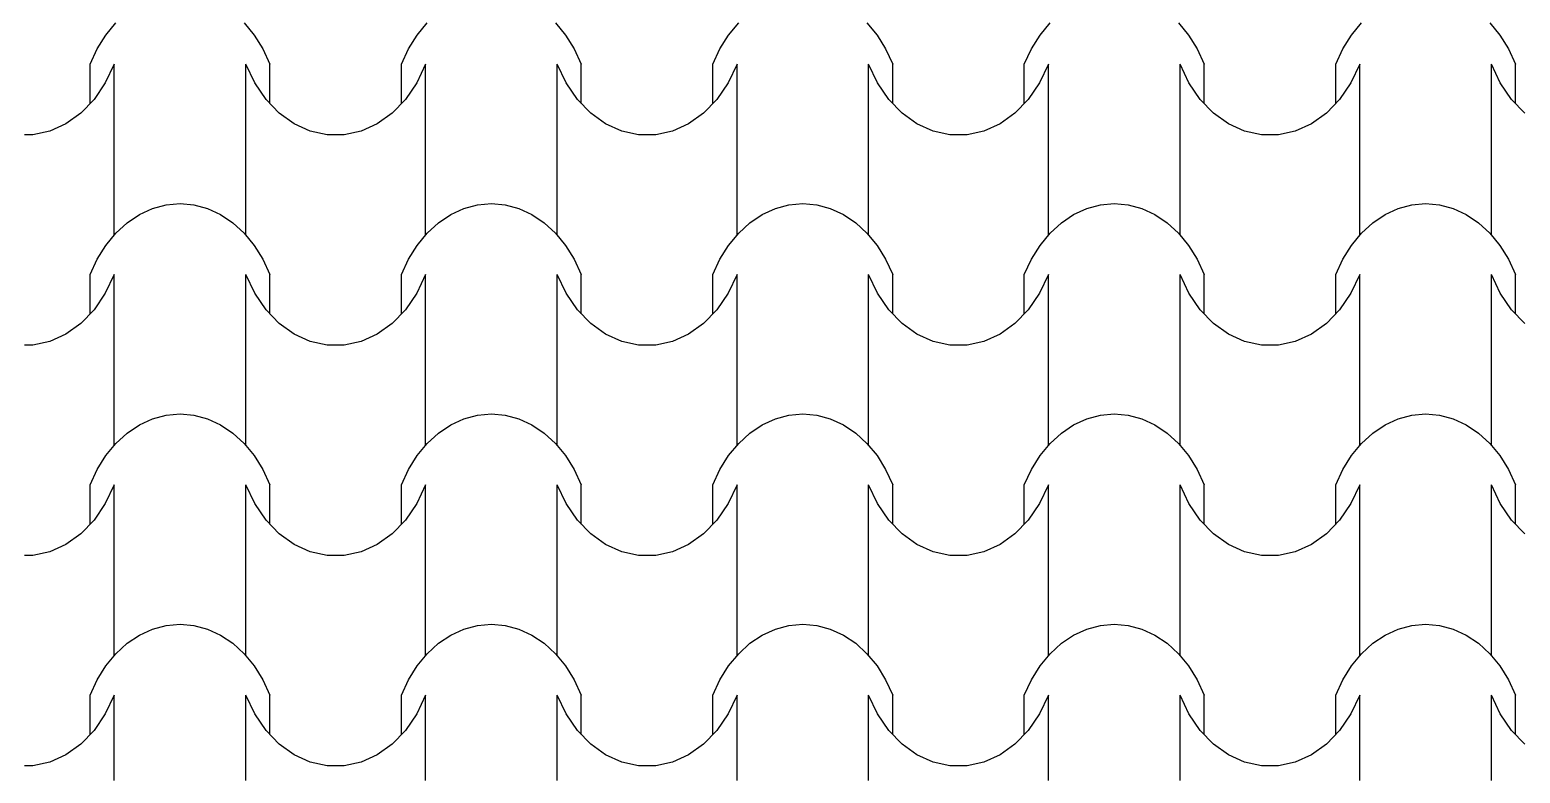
# Model space of a CAD drawing. Header units: millimetres. Extents: x 42452 to 2852333, y -419346 to 834876.
# Drawn here: x 2626331 to 2629564, y 670636 to 672250 of the extents above; entities that cross this region are included whole.
import ezdxf

# ---------------------------------------------------------------- set-up
doc = ezdxf.new("R2010")
doc.units = ezdxf.units.MM
doc.layers.add('memar', color=7, linetype='Continuous', lineweight=25)

msp = doc.modelspace()

# ---------------------------------------------------------------- linework, layer by layer
at = {"layer": 'memar', "color": 7, "linetype": 'Continuous', "lineweight": 25}
for p, q in [((2626496.035, 672238.16281), (2626517.85699, 672264.79058)), ((2626796.19801, 672264.79058), (2626818.02, 672238.16281)), ((2627171.59449, 672238.16281), (2627193.41648, 672264.79058)), ((2627471.75751, 672264.79058), (2627493.5795, 672238.16281)), ((2627847.15399, 672238.16281), (2627868.97598, 672264.79058)), ((2628147.317, 672264.79058), (2628169.13899, 672238.16281)), ((2628522.71348, 672238.16281), (2628544.53547, 672264.79058)), ((2628822.8765, 672264.79058), (2628844.69848, 672238.16281)), ((2629198.27298, 672238.16281), (2629220.09497, 672264.79058)), ((2629498.43599, 672264.79058), (2629520.25798, 672238.16281)), ((2626477.29969, 672207.93715), (2626496.035, 672238.16281)), ((2626818.02, 672238.16281), (2626836.75531, 672207.93715)), ((2627152.85919, 672207.93715), (2627171.59449, 672238.16281)), ((2627493.5795, 672238.16281), (2627512.31481, 672207.93715)), ((2627828.41868, 672207.93715), (2627847.15399, 672238.16281)), ((2628169.13899, 672238.16281), (2628187.8743, 672207.93715)), ((2628503.97817, 672207.93715), (2628522.71348, 672238.16281)), ((2628844.69848, 672238.16281), (2628863.43379, 672207.93715)), ((2629179.53767, 672207.93715), (2629198.27298, 672238.16281)), ((2629520.25798, 672238.16281), (2629538.99329, 672207.93715)), ((2626462.01027, 672174.69312), (2626477.29969, 672207.93715)), ((2626836.75531, 672207.93715), (2626852.04473, 672174.69312)), ((2627137.56977, 672174.69312), (2627152.85919, 672207.93715)), ((2627512.31481, 672207.93715), (2627527.60422, 672174.69312)), ((2627813.12926, 672174.69312), (2627828.41868, 672207.93715)), ((2628187.8743, 672207.93715), (2628203.16372, 672174.69312)), ((2628488.68876, 672174.69312), (2628503.97817, 672207.93715)), ((2628863.43379, 672207.93715), (2628878.72321, 672174.69312)), ((2629164.24825, 672174.69312), (2629179.53767, 672207.93715)), ((2629538.99329, 672207.93715), (2629554.28271, 672174.69312)), ((2626462.01027, 672089.60912), (2626462.01027, 672174.69312)), ((2626514.26498, 672174.69312), (2626494.94582, 672134.18392)), ((2626514.26498, 671989.61943), (2626514.26498, 672174.69312)), ((2626799.79002, 671989.61943), (2626799.79002, 672174.69312)), ((2626819.10919, 672134.18392), (2626799.79002, 672174.69312)), ((2626852.04473, 672089.60912), (2626852.04473, 672174.69312)), ((2627137.56977, 672089.60912), (2627137.56977, 672174.69312)), ((2627189.82448, 672174.69312), (2627170.50531, 672134.18392)), ((2627189.82448, 671989.61943), (2627189.82448, 672174.69312)), ((2627475.34952, 671989.61943), (2627475.34952, 672174.69312)), ((2627494.66868, 672134.18392), (2627475.34952, 672174.69312)), ((2627527.60422, 672089.60912), (2627527.60422, 672174.69312)), ((2627813.12926, 672089.60912), (2627813.12926, 672174.69312)), ((2627865.38397, 672174.69312), (2627846.06481, 672134.18392)), ((2627865.38397, 671989.61943), (2627865.38397, 672174.69312)), ((2628150.90901, 671989.61943), (2628150.90901, 672174.69312)), ((2628170.22817, 672134.18392), (2628150.90901, 672174.69312)), ((2628203.16372, 672089.60912), (2628203.16372, 672174.69312)), ((2628488.68876, 672089.60912), (2628488.68876, 672174.69312)), ((2628540.94346, 672174.69312), (2628521.6243, 672134.18392)), ((2628540.94346, 671989.61943), (2628540.94346, 672174.69312)), ((2628826.4685, 671989.61943), (2628826.4685, 672174.69312)), ((2628845.78767, 672134.18392), (2628826.4685, 672174.69312)), ((2628878.72321, 672089.60912), (2628878.72321, 672174.69312)), ((2629164.24825, 672089.60912), (2629164.24825, 672174.69312)), ((2629216.50296, 672174.69312), (2629197.18379, 672134.18392)), ((2629216.50296, 671989.61943), (2629216.50296, 672174.69312)), ((2629502.028, 671989.61943), (2629502.028, 672174.69312)), ((2629521.34716, 672134.18392), (2629502.028, 672174.69312)), ((2629554.28271, 672089.60912), (2629554.28271, 672174.69312)), ((2626494.94582, 672134.18392), (2626470.52808, 672098.45398)), ((2626843.52692, 672098.45398), (2626819.10919, 672134.18392)), ((2627170.50531, 672134.18392), (2627146.08758, 672098.45398)), ((2627519.08641, 672098.45398), (2627494.66868, 672134.18392)), ((2627846.06481, 672134.18392), (2627821.64707, 672098.45398)), ((2628194.64591, 672098.45398), (2628170.22817, 672134.18392)), ((2628521.6243, 672134.18392), (2628497.20657, 672098.45398)), ((2628870.2054, 672098.45398), (2628845.78767, 672134.18392)), ((2629197.18379, 672134.18392), (2629172.76606, 672098.45398)), ((2629545.7649, 672098.45398), (2629521.34716, 672134.18392)), ((2626470.52808, 672098.45398), (2626441.72036, 672068.54016)), ((2626872.33465, 672068.54016), (2626843.52692, 672098.45398)), ((2627146.08758, 672098.45398), (2627117.27985, 672068.54016)), ((2627547.89414, 672068.54016), (2627519.08641, 672098.45398)), ((2627821.64707, 672098.45398), (2627792.83934, 672068.54016)), ((2628223.45364, 672068.54016), (2628194.64591, 672098.45398)), ((2628497.20657, 672098.45398), (2628468.39884, 672068.54016)), ((2628899.01313, 672068.54016), (2628870.2054, 672098.45398)), ((2629172.76606, 672098.45398), (2629143.95833, 672068.54016)), ((2629574.57262, 672068.54016), (2629545.7649, 672098.45398)), ((2626441.72036, 672068.54016), (2626409.3586, 672045.31051)), ((2626904.6964, 672045.31051), (2626872.33465, 672068.54016)), ((2627117.27985, 672068.54016), (2627084.9181, 672045.31051)), ((2627580.2559, 672045.31051), (2627547.89414, 672068.54016)), ((2627792.83934, 672068.54016), (2627760.47759, 672045.31051)), ((2628255.81539, 672045.31051), (2628223.45364, 672068.54016)), ((2628468.39884, 672068.54016), (2628436.03708, 672045.31051)), ((2628931.37488, 672045.31051), (2628899.01313, 672068.54016)), ((2629143.95833, 672068.54016), (2629111.59658, 672045.31051)), ((2626409.3586, 672045.31051), (2626374.38193, 672029.43914)), ((2626939.67308, 672029.43914), (2626904.6964, 672045.31051)), ((2627084.9181, 672045.31051), (2627049.94142, 672029.43914)), ((2627615.23257, 672029.43914), (2627580.2559, 672045.31051)), ((2627760.47759, 672045.31051), (2627725.50092, 672029.43914)), ((2628290.79206, 672029.43914), (2628255.81539, 672045.31051)), ((2628436.03708, 672045.31051), (2628401.06041, 672029.43914)), ((2628966.35156, 672029.43914), (2628931.37488, 672045.31051)), ((2629111.59658, 672045.31051), (2629076.6199, 672029.43914)), ((2626337.80532, 672021.38662), (2626319.24776, 672021.38662)), ((2626374.38193, 672029.43914), (2626337.80532, 672021.38662)), ((2626976.24968, 672021.38662), (2626939.67308, 672029.43914)), ((2626994.80725, 672021.38662), (2626976.24968, 672021.38662)), ((2627013.36481, 672021.38662), (2626994.80725, 672021.38662)), ((2627049.94142, 672029.43914), (2627013.36481, 672021.38662)), ((2627651.80918, 672021.38662), (2627615.23257, 672029.43914)), ((2627670.36674, 672021.38662), (2627651.80918, 672021.38662)), ((2627688.92431, 672021.38662), (2627670.36674, 672021.38662)), ((2627725.50092, 672029.43914), (2627688.92431, 672021.38662)), ((2628327.36867, 672021.38662), (2628290.79206, 672029.43914)), ((2628345.92624, 672021.38662), (2628327.36867, 672021.38662)), ((2628364.4838, 672021.38662), (2628345.92624, 672021.38662)), ((2628401.06041, 672029.43914), (2628364.4838, 672021.38662)), ((2629002.92817, 672021.38662), (2628966.35156, 672029.43914)), ((2629021.48573, 672021.38662), (2629002.92817, 672021.38662)), ((2629040.0433, 672021.38662), (2629021.48573, 672021.38662)), ((2629076.6199, 672029.43914), (2629040.0433, 672021.38662)), ((2626514.26498, 671804.54575), (2626514.26498, 671989.61943)), ((2626799.79002, 671804.54575), (2626799.79002, 671989.61943)), ((2627189.82448, 671804.54575), (2627189.82448, 671989.61943)), ((2627475.34952, 671804.54575), (2627475.34952, 671989.61943)), ((2627865.38397, 671804.54575), (2627865.38397, 671989.61943)), ((2628150.90901, 671804.54575), (2628150.90901, 671989.61943)), ((2628540.94346, 671804.54575), (2628540.94346, 671989.61943)), ((2628826.4685, 671804.54575), (2628826.4685, 671989.61943)), ((2629216.50296, 671804.54575), (2629216.50296, 671989.61943)), ((2629502.028, 671804.54575), (2629502.028, 671989.61943)), ((2626597.41236, 671862.03513), (2626626.93142, 671869.9935)), ((2626626.93142, 671869.9935), (2626657.0275, 671872.66336)), ((2626657.0275, 671872.66336), (2626687.12359, 671869.9935)), ((2626687.12359, 671869.9935), (2626716.64264, 671862.03513)), ((2627272.97186, 671862.03513), (2627302.49091, 671869.9935)), ((2627302.49091, 671869.9935), (2627332.587, 671872.66336)), ((2627332.587, 671872.66336), (2627362.68308, 671869.9935)), ((2627362.68308, 671869.9935), (2627392.20214, 671862.03513)), ((2627948.53135, 671862.03513), (2627978.05041, 671869.9935)), ((2627978.05041, 671869.9935), (2628008.14649, 671872.66336)), ((2628008.14649, 671872.66336), (2628038.24257, 671869.9935)), ((2628038.24257, 671869.9935), (2628067.76163, 671862.03513)), ((2628624.09084, 671862.03513), (2628653.6099, 671869.9935)), ((2628653.6099, 671869.9935), (2628683.70598, 671872.66336)), ((2628683.70598, 671872.66336), (2628713.80207, 671869.9935)), ((2628713.80207, 671869.9935), (2628743.32112, 671862.03513)), ((2629299.65034, 671862.03513), (2629329.16939, 671869.9935)), ((2629329.16939, 671869.9935), (2629359.26548, 671872.66336)), ((2629359.26548, 671872.66336), (2629389.36156, 671869.9935)), ((2629389.36156, 671869.9935), (2629418.88062, 671862.03513)), ((2626542.34727, 671830.96161), (2626569.0363, 671848.94081)), ((2626569.0363, 671848.94081), (2626597.41236, 671862.03513)), ((2626716.64264, 671862.03513), (2626745.01871, 671848.94081)), ((2626745.01871, 671848.94081), (2626771.70773, 671830.96161)), ((2627217.90677, 671830.96161), (2627244.59579, 671848.94081)), ((2627244.59579, 671848.94081), (2627272.97186, 671862.03513)), ((2627392.20214, 671862.03513), (2627420.5782, 671848.94081)), ((2627420.5782, 671848.94081), (2627447.26723, 671830.96161)), ((2627893.46626, 671830.96161), (2627920.15528, 671848.94081)), ((2627920.15528, 671848.94081), (2627948.53135, 671862.03513)), ((2628067.76163, 671862.03513), (2628096.13769, 671848.94081)), ((2628096.13769, 671848.94081), (2628122.82672, 671830.96161)), ((2628569.02575, 671830.96161), (2628595.71478, 671848.94081)), ((2628595.71478, 671848.94081), (2628624.09084, 671862.03513)), ((2628743.32112, 671862.03513), (2628771.69719, 671848.94081)), ((2628771.69719, 671848.94081), (2628798.38621, 671830.96161)), ((2629244.58525, 671830.96161), (2629271.27427, 671848.94081)), ((2629271.27427, 671848.94081), (2629299.65034, 671862.03513)), ((2629418.88062, 671862.03513), (2629447.25668, 671848.94081)), ((2629447.25668, 671848.94081), (2629473.94571, 671830.96161)), ((2626496.035, 671781.81447), (2626517.85699, 671808.44225)), ((2626517.85699, 671808.44225), (2626542.34727, 671830.96161)), ((2626771.70773, 671830.96161), (2626796.19801, 671808.44225)), ((2626796.19801, 671808.44225), (2626818.02, 671781.81447)), ((2627171.59449, 671781.81447), (2627193.41648, 671808.44225)), ((2627193.41648, 671808.44225), (2627217.90677, 671830.96161)), ((2627447.26723, 671830.96161), (2627471.75751, 671808.44225)), ((2627471.75751, 671808.44225), (2627493.5795, 671781.81447)), ((2627847.15399, 671781.81447), (2627868.97598, 671808.44225)), ((2627868.97598, 671808.44225), (2627893.46626, 671830.96161)), ((2628122.82672, 671830.96161), (2628147.317, 671808.44225)), ((2628147.317, 671808.44225), (2628169.13899, 671781.81447)), ((2628522.71348, 671781.81447), (2628544.53547, 671808.44225)), ((2628544.53547, 671808.44225), (2628569.02575, 671830.96161)), ((2628798.38621, 671830.96161), (2628822.8765, 671808.44225)), ((2628822.8765, 671808.44225), (2628844.69848, 671781.81447)), ((2629198.27298, 671781.81447), (2629220.09497, 671808.44225)), ((2629220.09497, 671808.44225), (2629244.58525, 671830.96161)), ((2629473.94571, 671830.96161), (2629498.43599, 671808.44225)), ((2629498.43599, 671808.44225), (2629520.25798, 671781.81447)), ((2626477.29969, 671751.58881), (2626496.035, 671781.81447)), ((2626818.02, 671781.81447), (2626836.75531, 671751.58881)), ((2627152.85919, 671751.58881), (2627171.59449, 671781.81447)), ((2627493.5795, 671781.81447), (2627512.31481, 671751.58881)), ((2627828.41868, 671751.58881), (2627847.15399, 671781.81447)), ((2628169.13899, 671781.81447), (2628187.8743, 671751.58881)), ((2628503.97817, 671751.58881), (2628522.71348, 671781.81447)), ((2628844.69848, 671781.81447), (2628863.43379, 671751.58881)), ((2629179.53767, 671751.58881), (2629198.27298, 671781.81447)), ((2629520.25798, 671781.81447), (2629538.99329, 671751.58881)), ((2626462.01027, 671718.34478), (2626477.29969, 671751.58881)), ((2626836.75531, 671751.58881), (2626852.04473, 671718.34478)), ((2627137.56977, 671718.34478), (2627152.85919, 671751.58881)), ((2627512.31481, 671751.58881), (2627527.60422, 671718.34478)), ((2627813.12926, 671718.34478), (2627828.41868, 671751.58881)), ((2628187.8743, 671751.58881), (2628203.16372, 671718.34478)), ((2628488.68876, 671718.34478), (2628503.97817, 671751.58881)), ((2628863.43379, 671751.58881), (2628878.72321, 671718.34478)), ((2629164.24825, 671718.34478), (2629179.53767, 671751.58881)), ((2629538.99329, 671751.58881), (2629554.28271, 671718.34478)), ((2626462.01027, 671633.26079), (2626462.01027, 671718.34478)), ((2626514.26498, 671718.34478), (2626494.94582, 671677.83558)), ((2626514.26498, 671533.2711), (2626514.26498, 671718.34478)), ((2626799.79002, 671533.2711), (2626799.79002, 671718.34478)), ((2626819.10919, 671677.83558), (2626799.79002, 671718.34478)), ((2626852.04473, 671633.26079), (2626852.04473, 671718.34478)), ((2627137.56977, 671633.26079), (2627137.56977, 671718.34478)), ((2627189.82448, 671718.34478), (2627170.50531, 671677.83558)), ((2627189.82448, 671533.2711), (2627189.82448, 671718.34478)), ((2627475.34952, 671533.2711), (2627475.34952, 671718.34478)), ((2627494.66868, 671677.83558), (2627475.34952, 671718.34478)), ((2627527.60422, 671633.26079), (2627527.60422, 671718.34478)), ((2627813.12926, 671633.26079), (2627813.12926, 671718.34478)), ((2627865.38397, 671718.34478), (2627846.06481, 671677.83558)), ((2627865.38397, 671533.2711), (2627865.38397, 671718.34478)), ((2628150.90901, 671533.2711), (2628150.90901, 671718.34478)), ((2628170.22817, 671677.83558), (2628150.90901, 671718.34478)), ((2628203.16372, 671633.26079), (2628203.16372, 671718.34478)), ((2628488.68876, 671633.26079), (2628488.68876, 671718.34478)), ((2628540.94346, 671718.34478), (2628521.6243, 671677.83558)), ((2628540.94346, 671533.2711), (2628540.94346, 671718.34478)), ((2628826.4685, 671533.2711), (2628826.4685, 671718.34478)), ((2628845.78767, 671677.83558), (2628826.4685, 671718.34478)), ((2628878.72321, 671633.26079), (2628878.72321, 671718.34478)), ((2629164.24825, 671633.26079), (2629164.24825, 671718.34478)), ((2629216.50296, 671718.34478), (2629197.18379, 671677.83558)), ((2629216.50296, 671533.2711), (2629216.50296, 671718.34478)), ((2629502.028, 671533.2711), (2629502.028, 671718.34478)), ((2629521.34716, 671677.83558), (2629502.028, 671718.34478)), ((2629554.28271, 671633.26079), (2629554.28271, 671718.34478)), ((2626494.94582, 671677.83558), (2626470.52808, 671642.10565)), ((2626843.52692, 671642.10565), (2626819.10919, 671677.83558)), ((2627170.50531, 671677.83558), (2627146.08758, 671642.10565)), ((2627519.08641, 671642.10565), (2627494.66868, 671677.83558)), ((2627846.06481, 671677.83558), (2627821.64707, 671642.10565)), ((2628194.64591, 671642.10565), (2628170.22817, 671677.83558)), ((2628521.6243, 671677.83558), (2628497.20657, 671642.10565)), ((2628870.2054, 671642.10565), (2628845.78767, 671677.83558)), ((2629197.18379, 671677.83558), (2629172.76606, 671642.10565)), ((2629545.7649, 671642.10565), (2629521.34716, 671677.83558)), ((2626470.52808, 671642.10565), (2626441.72036, 671612.19182)), ((2626872.33465, 671612.19182), (2626843.52692, 671642.10565)), ((2627146.08758, 671642.10565), (2627117.27985, 671612.19182)), ((2627547.89414, 671612.19182), (2627519.08641, 671642.10565)), ((2627821.64707, 671642.10565), (2627792.83934, 671612.19182)), ((2628223.45364, 671612.19182), (2628194.64591, 671642.10565)), ((2628497.20657, 671642.10565), (2628468.39884, 671612.19182)), ((2628899.01313, 671612.19182), (2628870.2054, 671642.10565)), ((2629172.76606, 671642.10565), (2629143.95833, 671612.19182)), ((2629574.57262, 671612.19182), (2629545.7649, 671642.10565)), ((2626441.72036, 671612.19182), (2626409.3586, 671588.96217)), ((2626904.6964, 671588.96217), (2626872.33465, 671612.19182)), ((2627117.27985, 671612.19182), (2627084.9181, 671588.96217)), ((2627580.2559, 671588.96217), (2627547.89414, 671612.19182)), ((2627792.83934, 671612.19182), (2627760.47759, 671588.96217)), ((2628255.81539, 671588.96217), (2628223.45364, 671612.19182)), ((2628468.39884, 671612.19182), (2628436.03708, 671588.96217)), ((2628931.37488, 671588.96217), (2628899.01313, 671612.19182)), ((2629143.95833, 671612.19182), (2629111.59658, 671588.96217)), ((2626409.3586, 671588.96217), (2626374.38193, 671573.0908)), ((2626939.67308, 671573.0908), (2626904.6964, 671588.96217)), ((2627084.9181, 671588.96217), (2627049.94142, 671573.0908)), ((2627615.23257, 671573.0908), (2627580.2559, 671588.96217)), ((2627760.47759, 671588.96217), (2627725.50092, 671573.0908)), ((2628290.79206, 671573.0908), (2628255.81539, 671588.96217)), ((2628436.03708, 671588.96217), (2628401.06041, 671573.0908)), ((2628966.35156, 671573.0908), (2628931.37488, 671588.96217)), ((2629111.59658, 671588.96217), (2629076.6199, 671573.0908)), ((2626337.80532, 671565.03828), (2626319.24776, 671565.03828)), ((2626374.38193, 671573.0908), (2626337.80532, 671565.03828)), ((2626976.24968, 671565.03828), (2626939.67308, 671573.0908)), ((2626994.80725, 671565.03828), (2626976.24968, 671565.03828)), ((2627013.36481, 671565.03828), (2626994.80725, 671565.03828)), ((2627049.94142, 671573.0908), (2627013.36481, 671565.03828)), ((2627651.80918, 671565.03828), (2627615.23257, 671573.0908)), ((2627670.36674, 671565.03828), (2627651.80918, 671565.03828)), ((2627688.92431, 671565.03828), (2627670.36674, 671565.03828)), ((2627725.50092, 671573.0908), (2627688.92431, 671565.03828)), ((2628327.36867, 671565.03828), (2628290.79206, 671573.0908)), ((2628345.92624, 671565.03828), (2628327.36867, 671565.03828)), ((2628364.4838, 671565.03828), (2628345.92624, 671565.03828)), ((2628401.06041, 671573.0908), (2628364.4838, 671565.03828)), ((2629002.92817, 671565.03828), (2628966.35156, 671573.0908)), ((2629021.48573, 671565.03828), (2629002.92817, 671565.03828)), ((2629040.0433, 671565.03828), (2629021.48573, 671565.03828)), ((2629076.6199, 671573.0908), (2629040.0433, 671565.03828)), ((2626514.26498, 671348.19741), (2626514.26498, 671533.2711)), ((2626799.79002, 671348.19741), (2626799.79002, 671533.2711)), ((2627189.82448, 671348.19741), (2627189.82448, 671533.2711)), ((2627475.34952, 671348.19741), (2627475.34952, 671533.2711)), ((2627865.38397, 671348.19741), (2627865.38397, 671533.2711)), ((2628150.90901, 671348.19741), (2628150.90901, 671533.2711)), ((2628540.94346, 671348.19741), (2628540.94346, 671533.2711)), ((2628826.4685, 671348.19741), (2628826.4685, 671533.2711)), ((2629216.50296, 671348.19741), (2629216.50296, 671533.2711)), ((2629502.028, 671348.19741), (2629502.028, 671533.2711)), ((2626626.93142, 671413.64517), (2626657.0275, 671416.31502)), ((2626657.0275, 671416.31502), (2626687.12359, 671413.64517)), ((2627302.49091, 671413.64517), (2627332.587, 671416.31502)), ((2627332.587, 671416.31502), (2627362.68308, 671413.64517)), ((2627978.05041, 671413.64517), (2628008.14649, 671416.31502)), ((2628008.14649, 671416.31502), (2628038.24257, 671413.64517)), ((2628653.6099, 671413.64517), (2628683.70598, 671416.31502)), ((2628683.70598, 671416.31502), (2628713.80207, 671413.64517)), ((2629329.16939, 671413.64517), (2629359.26548, 671416.31502)), ((2629359.26548, 671416.31502), (2629389.36156, 671413.64517)), ((2626542.34727, 671374.61328), (2626569.0363, 671392.59247)), ((2626569.0363, 671392.59247), (2626597.41236, 671405.68679)), ((2626597.41236, 671405.68679), (2626626.93142, 671413.64517)), ((2626687.12359, 671413.64517), (2626716.64264, 671405.68679)), ((2626716.64264, 671405.68679), (2626745.01871, 671392.59247)), ((2626745.01871, 671392.59247), (2626771.70773, 671374.61328)), ((2627217.90677, 671374.61328), (2627244.59579, 671392.59247)), ((2627244.59579, 671392.59247), (2627272.97186, 671405.68679)), ((2627272.97186, 671405.68679), (2627302.49091, 671413.64517)), ((2627362.68308, 671413.64517), (2627392.20214, 671405.68679)), ((2627392.20214, 671405.68679), (2627420.5782, 671392.59247)), ((2627420.5782, 671392.59247), (2627447.26723, 671374.61328)), ((2627893.46626, 671374.61328), (2627920.15528, 671392.59247)), ((2627920.15528, 671392.59247), (2627948.53135, 671405.68679)), ((2627948.53135, 671405.68679), (2627978.05041, 671413.64517)), ((2628038.24257, 671413.64517), (2628067.76163, 671405.68679)), ((2628067.76163, 671405.68679), (2628096.13769, 671392.59247)), ((2628096.13769, 671392.59247), (2628122.82672, 671374.61328)), ((2628569.02575, 671374.61328), (2628595.71478, 671392.59247)), ((2628595.71478, 671392.59247), (2628624.09084, 671405.68679)), ((2628624.09084, 671405.68679), (2628653.6099, 671413.64517)), ((2628713.80207, 671413.64517), (2628743.32112, 671405.68679)), ((2628743.32112, 671405.68679), (2628771.69719, 671392.59247)), ((2628771.69719, 671392.59247), (2628798.38621, 671374.61328)), ((2629244.58525, 671374.61328), (2629271.27427, 671392.59247)), ((2629271.27427, 671392.59247), (2629299.65034, 671405.68679)), ((2629299.65034, 671405.68679), (2629329.16939, 671413.64517)), ((2629389.36156, 671413.64517), (2629418.88062, 671405.68679)), ((2629418.88062, 671405.68679), (2629447.25668, 671392.59247)), ((2629447.25668, 671392.59247), (2629473.94571, 671374.61328)), ((2626496.035, 671325.46613), (2626517.85699, 671352.09391)), ((2626517.85699, 671352.09391), (2626542.34727, 671374.61328)), ((2626771.70773, 671374.61328), (2626796.19801, 671352.09391)), ((2626796.19801, 671352.09391), (2626818.02, 671325.46613)), ((2627171.59449, 671325.46613), (2627193.41648, 671352.09391)), ((2627193.41648, 671352.09391), (2627217.90677, 671374.61328)), ((2627447.26723, 671374.61328), (2627471.75751, 671352.09391)), ((2627471.75751, 671352.09391), (2627493.5795, 671325.46613)), ((2627847.15399, 671325.46613), (2627868.97598, 671352.09391)), ((2627868.97598, 671352.09391), (2627893.46626, 671374.61328)), ((2628122.82672, 671374.61328), (2628147.317, 671352.09391)), ((2628147.317, 671352.09391), (2628169.13899, 671325.46613)), ((2628522.71348, 671325.46613), (2628544.53547, 671352.09391)), ((2628544.53547, 671352.09391), (2628569.02575, 671374.61328)), ((2628798.38621, 671374.61328), (2628822.8765, 671352.09391)), ((2628822.8765, 671352.09391), (2628844.69848, 671325.46613)), ((2629198.27298, 671325.46613), (2629220.09497, 671352.09391)), ((2629220.09497, 671352.09391), (2629244.58525, 671374.61328)), ((2629473.94571, 671374.61328), (2629498.43599, 671352.09391)), ((2629498.43599, 671352.09391), (2629520.25798, 671325.46613)), ((2626477.29969, 671295.24047), (2626496.035, 671325.46613)), ((2626818.02, 671325.46613), (2626836.75531, 671295.24047)), ((2627152.85919, 671295.24047), (2627171.59449, 671325.46613)), ((2627493.5795, 671325.46613), (2627512.31481, 671295.24047)), ((2627828.41868, 671295.24047), (2627847.15399, 671325.46613)), ((2628169.13899, 671325.46613), (2628187.8743, 671295.24047)), ((2628503.97817, 671295.24047), (2628522.71348, 671325.46613)), ((2628844.69848, 671325.46613), (2628863.43379, 671295.24047)), ((2629179.53767, 671295.24047), (2629198.27298, 671325.46613)), ((2629520.25798, 671325.46613), (2629538.99329, 671295.24047)), ((2626462.01027, 671261.99644), (2626477.29969, 671295.24047)), ((2626836.75531, 671295.24047), (2626852.04473, 671261.99644)), ((2627137.56977, 671261.99644), (2627152.85919, 671295.24047)), ((2627512.31481, 671295.24047), (2627527.60422, 671261.99644)), ((2627813.12926, 671261.99644), (2627828.41868, 671295.24047)), ((2628187.8743, 671295.24047), (2628203.16372, 671261.99644)), ((2628488.68876, 671261.99644), (2628503.97817, 671295.24047)), ((2628863.43379, 671295.24047), (2628878.72321, 671261.99644)), ((2629164.24825, 671261.99644), (2629179.53767, 671295.24047)), ((2629538.99329, 671295.24047), (2629554.28271, 671261.99644)), ((2626462.01027, 671176.91245), (2626462.01027, 671261.99644)), ((2626514.26498, 671261.99644), (2626494.94582, 671221.48724)), ((2626514.26498, 671076.92276), (2626514.26498, 671261.99644)), ((2626799.79002, 671076.92276), (2626799.79002, 671261.99644)), ((2626819.10919, 671221.48724), (2626799.79002, 671261.99644)), ((2626852.04473, 671176.91245), (2626852.04473, 671261.99644)), ((2627137.56977, 671176.91245), (2627137.56977, 671261.99644)), ((2627189.82448, 671261.99644), (2627170.50531, 671221.48724)), ((2627189.82448, 671076.92276), (2627189.82448, 671261.99644)), ((2627475.34952, 671076.92276), (2627475.34952, 671261.99644)), ((2627494.66868, 671221.48724), (2627475.34952, 671261.99644)), ((2627527.60422, 671176.91245), (2627527.60422, 671261.99644)), ((2627813.12926, 671176.91245), (2627813.12926, 671261.99644)), ((2627865.38397, 671261.99644), (2627846.06481, 671221.48724)), ((2627865.38397, 671076.92276), (2627865.38397, 671261.99644)), ((2628150.90901, 671076.92276), (2628150.90901, 671261.99644)), ((2628170.22817, 671221.48724), (2628150.90901, 671261.99644)), ((2628203.16372, 671176.91245), (2628203.16372, 671261.99644)), ((2628488.68876, 671176.91245), (2628488.68876, 671261.99644)), ((2628540.94346, 671261.99644), (2628521.6243, 671221.48724)), ((2628540.94346, 671076.92276), (2628540.94346, 671261.99644)), ((2628826.4685, 671076.92276), (2628826.4685, 671261.99644)), ((2628845.78767, 671221.48724), (2628826.4685, 671261.99644)), ((2628878.72321, 671176.91245), (2628878.72321, 671261.99644)), ((2629164.24825, 671176.91245), (2629164.24825, 671261.99644)), ((2629216.50296, 671261.99644), (2629197.18379, 671221.48724)), ((2629216.50296, 671076.92276), (2629216.50296, 671261.99644)), ((2629502.028, 671076.92276), (2629502.028, 671261.99644)), ((2629521.34716, 671221.48724), (2629502.028, 671261.99644)), ((2629554.28271, 671176.91245), (2629554.28271, 671261.99644)), ((2626494.94582, 671221.48724), (2626470.52808, 671185.75731)), ((2626843.52692, 671185.75731), (2626819.10919, 671221.48724)), ((2627170.50531, 671221.48724), (2627146.08758, 671185.75731)), ((2627519.08641, 671185.75731), (2627494.66868, 671221.48724)), ((2627846.06481, 671221.48724), (2627821.64707, 671185.75731)), ((2628194.64591, 671185.75731), (2628170.22817, 671221.48724)), ((2628521.6243, 671221.48724), (2628497.20657, 671185.75731)), ((2628870.2054, 671185.75731), (2628845.78767, 671221.48724)), ((2629197.18379, 671221.48724), (2629172.76606, 671185.75731)), ((2629545.7649, 671185.75731), (2629521.34716, 671221.48724)), ((2626470.52808, 671185.75731), (2626441.72036, 671155.84348)), ((2626872.33465, 671155.84348), (2626843.52692, 671185.75731)), ((2627146.08758, 671185.75731), (2627117.27985, 671155.84348)), ((2627547.89414, 671155.84348), (2627519.08641, 671185.75731)), ((2627821.64707, 671185.75731), (2627792.83934, 671155.84348)), ((2628223.45364, 671155.84348), (2628194.64591, 671185.75731)), ((2628497.20657, 671185.75731), (2628468.39884, 671155.84348)), ((2628899.01313, 671155.84348), (2628870.2054, 671185.75731)), ((2629172.76606, 671185.75731), (2629143.95833, 671155.84348)), ((2629574.57262, 671155.84348), (2629545.7649, 671185.75731)), ((2626409.3586, 671132.61384), (2626374.38193, 671116.74246)), ((2626441.72036, 671155.84348), (2626409.3586, 671132.61384)), ((2626904.6964, 671132.61384), (2626872.33465, 671155.84348)), ((2626939.67308, 671116.74246), (2626904.6964, 671132.61384)), ((2627084.9181, 671132.61384), (2627049.94142, 671116.74246)), ((2627117.27985, 671155.84348), (2627084.9181, 671132.61384)), ((2627580.2559, 671132.61384), (2627547.89414, 671155.84348)), ((2627615.23257, 671116.74246), (2627580.2559, 671132.61384)), ((2627760.47759, 671132.61384), (2627725.50092, 671116.74246)), ((2627792.83934, 671155.84348), (2627760.47759, 671132.61384)), ((2628255.81539, 671132.61384), (2628223.45364, 671155.84348)), ((2628290.79206, 671116.74246), (2628255.81539, 671132.61384)), ((2628436.03708, 671132.61384), (2628401.06041, 671116.74246)), ((2628468.39884, 671155.84348), (2628436.03708, 671132.61384)), ((2628931.37488, 671132.61384), (2628899.01313, 671155.84348)), ((2628966.35156, 671116.74246), (2628931.37488, 671132.61384)), ((2629111.59658, 671132.61384), (2629076.6199, 671116.74246)), ((2629143.95833, 671155.84348), (2629111.59658, 671132.61384)), ((2626337.80532, 671108.68994), (2626319.24776, 671108.68994)), ((2626374.38193, 671116.74246), (2626337.80532, 671108.68994)), ((2626976.24968, 671108.68994), (2626939.67308, 671116.74246)), ((2626994.80725, 671108.68994), (2626976.24968, 671108.68994)), ((2627013.36481, 671108.68994), (2626994.80725, 671108.68994)), ((2627049.94142, 671116.74246), (2627013.36481, 671108.68994)), ((2627651.80918, 671108.68994), (2627615.23257, 671116.74246)), ((2627670.36674, 671108.68994), (2627651.80918, 671108.68994)), ((2627688.92431, 671108.68994), (2627670.36674, 671108.68994)), ((2627725.50092, 671116.74246), (2627688.92431, 671108.68994)), ((2628327.36867, 671108.68994), (2628290.79206, 671116.74246)), ((2628345.92624, 671108.68994), (2628327.36867, 671108.68994)), ((2628364.4838, 671108.68994), (2628345.92624, 671108.68994)), ((2628401.06041, 671116.74246), (2628364.4838, 671108.68994)), ((2629002.92817, 671108.68994), (2628966.35156, 671116.74246)), ((2629021.48573, 671108.68994), (2629002.92817, 671108.68994)), ((2629040.0433, 671108.68994), (2629021.48573, 671108.68994)), ((2629076.6199, 671116.74246), (2629040.0433, 671108.68994)), ((2626514.26498, 670891.84907), (2626514.26498, 671076.92276)), ((2626799.79002, 670891.84907), (2626799.79002, 671076.92276)), ((2627189.82448, 670891.84907), (2627189.82448, 671076.92276)), ((2627475.34952, 670891.84907), (2627475.34952, 671076.92276)), ((2627865.38397, 670891.84907), (2627865.38397, 671076.92276)), ((2628150.90901, 670891.84907), (2628150.90901, 671076.92276)), ((2628540.94346, 670891.84907), (2628540.94346, 671076.92276)), ((2628826.4685, 670891.84907), (2628826.4685, 671076.92276)), ((2629216.50296, 670891.84907), (2629216.50296, 671076.92276)), ((2629502.028, 670891.84907), (2629502.028, 671076.92276)), ((2626542.34727, 670918.26494), (2626569.0363, 670936.24414)), ((2626569.0363, 670936.24414), (2626597.41236, 670949.33845)), ((2626597.41236, 670949.33845), (2626626.93142, 670957.29683)), ((2626626.93142, 670957.29683), (2626657.0275, 670959.96669)), ((2626657.0275, 670959.96669), (2626687.12359, 670957.29683)), ((2626687.12359, 670957.29683), (2626716.64264, 670949.33845)), ((2626716.64264, 670949.33845), (2626745.01871, 670936.24414)), ((2626745.01871, 670936.24414), (2626771.70773, 670918.26494)), ((2627217.90677, 670918.26494), (2627244.59579, 670936.24414)), ((2627244.59579, 670936.24414), (2627272.97186, 670949.33845)), ((2627272.97186, 670949.33845), (2627302.49091, 670957.29683)), ((2627302.49091, 670957.29683), (2627332.587, 670959.96669)), ((2627332.587, 670959.96669), (2627362.68308, 670957.29683)), ((2627362.68308, 670957.29683), (2627392.20214, 670949.33845)), ((2627392.20214, 670949.33845), (2627420.5782, 670936.24414)), ((2627420.5782, 670936.24414), (2627447.26723, 670918.26494)), ((2627893.46626, 670918.26494), (2627920.15528, 670936.24414)), ((2627920.15528, 670936.24414), (2627948.53135, 670949.33845)), ((2627948.53135, 670949.33845), (2627978.05041, 670957.29683)), ((2627978.05041, 670957.29683), (2628008.14649, 670959.96669)), ((2628008.14649, 670959.96669), (2628038.24257, 670957.29683)), ((2628038.24257, 670957.29683), (2628067.76163, 670949.33845)), ((2628067.76163, 670949.33845), (2628096.13769, 670936.24414)), ((2628096.13769, 670936.24414), (2628122.82672, 670918.26494)), ((2628569.02575, 670918.26494), (2628595.71478, 670936.24414)), ((2628595.71478, 670936.24414), (2628624.09084, 670949.33845)), ((2628624.09084, 670949.33845), (2628653.6099, 670957.29683)), ((2628653.6099, 670957.29683), (2628683.70598, 670959.96669)), ((2628683.70598, 670959.96669), (2628713.80207, 670957.29683)), ((2628713.80207, 670957.29683), (2628743.32112, 670949.33845)), ((2628743.32112, 670949.33845), (2628771.69719, 670936.24414)), ((2628771.69719, 670936.24414), (2628798.38621, 670918.26494)), ((2629244.58525, 670918.26494), (2629271.27427, 670936.24414)), ((2629271.27427, 670936.24414), (2629299.65034, 670949.33845)), ((2629299.65034, 670949.33845), (2629329.16939, 670957.29683)), ((2629329.16939, 670957.29683), (2629359.26548, 670959.96669)), ((2629359.26548, 670959.96669), (2629389.36156, 670957.29683)), ((2629389.36156, 670957.29683), (2629418.88062, 670949.33845)), ((2629418.88062, 670949.33845), (2629447.25668, 670936.24414)), ((2629447.25668, 670936.24414), (2629473.94571, 670918.26494)), ((2626517.85699, 670895.74557), (2626542.34727, 670918.26494)), ((2626771.70773, 670918.26494), (2626796.19801, 670895.74557)), ((2627193.41648, 670895.74557), (2627217.90677, 670918.26494)), ((2627447.26723, 670918.26494), (2627471.75751, 670895.74557)), ((2627868.97598, 670895.74557), (2627893.46626, 670918.26494)), ((2628122.82672, 670918.26494), (2628147.317, 670895.74557)), ((2628544.53547, 670895.74557), (2628569.02575, 670918.26494)), ((2628798.38621, 670918.26494), (2628822.8765, 670895.74557)), ((2629220.09497, 670895.74557), (2629244.58525, 670918.26494)), ((2629473.94571, 670918.26494), (2629498.43599, 670895.74557)), ((2626477.29969, 670838.89214), (2626496.035, 670869.11779)), ((2626496.035, 670869.11779), (2626517.85699, 670895.74557)), ((2626796.19801, 670895.74557), (2626818.02, 670869.11779)), ((2626818.02, 670869.11779), (2626836.75531, 670838.89214)), ((2627152.85919, 670838.89214), (2627171.59449, 670869.11779)), ((2627171.59449, 670869.11779), (2627193.41648, 670895.74557)), ((2627471.75751, 670895.74557), (2627493.5795, 670869.11779)), ((2627493.5795, 670869.11779), (2627512.31481, 670838.89214)), ((2627828.41868, 670838.89214), (2627847.15399, 670869.11779)), ((2627847.15399, 670869.11779), (2627868.97598, 670895.74557)), ((2628147.317, 670895.74557), (2628169.13899, 670869.11779)), ((2628169.13899, 670869.11779), (2628187.8743, 670838.89214)), ((2628503.97817, 670838.89214), (2628522.71348, 670869.11779)), ((2628522.71348, 670869.11779), (2628544.53547, 670895.74557)), ((2628822.8765, 670895.74557), (2628844.69848, 670869.11779)), ((2628844.69848, 670869.11779), (2628863.43379, 670838.89214)), ((2629179.53767, 670838.89214), (2629198.27298, 670869.11779)), ((2629198.27298, 670869.11779), (2629220.09497, 670895.74557)), ((2629498.43599, 670895.74557), (2629520.25798, 670869.11779)), ((2629520.25798, 670869.11779), (2629538.99329, 670838.89214)), ((2626462.01027, 670805.64811), (2626477.29969, 670838.89214)), ((2626836.75531, 670838.89214), (2626852.04473, 670805.64811)), ((2627137.56977, 670805.64811), (2627152.85919, 670838.89214)), ((2627512.31481, 670838.89214), (2627527.60422, 670805.64811)), ((2627813.12926, 670805.64811), (2627828.41868, 670838.89214)), ((2628187.8743, 670838.89214), (2628203.16372, 670805.64811)), ((2628488.68876, 670805.64811), (2628503.97817, 670838.89214)), ((2628863.43379, 670838.89214), (2628878.72321, 670805.64811)), ((2629164.24825, 670805.64811), (2629179.53767, 670838.89214)), ((2629538.99329, 670838.89214), (2629554.28271, 670805.64811)), ((2626462.01027, 670720.56411), (2626462.01027, 670805.64811)), ((2626514.26498, 670805.64811), (2626494.94582, 670765.13891)), ((2626514.26498, 670620.57442), (2626514.26498, 670805.64811)), ((2626799.79002, 670620.57442), (2626799.79002, 670805.64811)), ((2626819.10919, 670765.13891), (2626799.79002, 670805.64811)), ((2626852.04473, 670720.56411), (2626852.04473, 670805.64811)), ((2627137.56977, 670720.56411), (2627137.56977, 670805.64811)), ((2627189.82448, 670805.64811), (2627170.50531, 670765.13891)), ((2627189.82448, 670620.57442), (2627189.82448, 670805.64811)), ((2627475.34952, 670620.57442), (2627475.34952, 670805.64811)), ((2627494.66868, 670765.13891), (2627475.34952, 670805.64811)), ((2627527.60422, 670720.56411), (2627527.60422, 670805.64811)), ((2627813.12926, 670720.56411), (2627813.12926, 670805.64811)), ((2627865.38397, 670805.64811), (2627846.06481, 670765.13891)), ((2627865.38397, 670620.57442), (2627865.38397, 670805.64811)), ((2628150.90901, 670620.57442), (2628150.90901, 670805.64811)), ((2628170.22817, 670765.13891), (2628150.90901, 670805.64811)), ((2628203.16372, 670720.56411), (2628203.16372, 670805.64811)), ((2628488.68876, 670720.56411), (2628488.68876, 670805.64811)), ((2628540.94346, 670805.64811), (2628521.6243, 670765.13891)), ((2628540.94346, 670620.57442), (2628540.94346, 670805.64811)), ((2628826.4685, 670620.57442), (2628826.4685, 670805.64811)), ((2628845.78767, 670765.13891), (2628826.4685, 670805.64811)), ((2628878.72321, 670720.56411), (2628878.72321, 670805.64811)), ((2629164.24825, 670720.56411), (2629164.24825, 670805.64811)), ((2629216.50296, 670805.64811), (2629197.18379, 670765.13891)), ((2629216.50296, 670620.57442), (2629216.50296, 670805.64811)), ((2629502.028, 670620.57442), (2629502.028, 670805.64811)), ((2629521.34716, 670765.13891), (2629502.028, 670805.64811)), ((2629554.28271, 670720.56411), (2629554.28271, 670805.64811)), ((2626494.94582, 670765.13891), (2626470.52808, 670729.40897)), ((2626843.52692, 670729.40897), (2626819.10919, 670765.13891)), ((2627170.50531, 670765.13891), (2627146.08758, 670729.40897)), ((2627519.08641, 670729.40897), (2627494.66868, 670765.13891)), ((2627846.06481, 670765.13891), (2627821.64707, 670729.40897)), ((2628194.64591, 670729.40897), (2628170.22817, 670765.13891)), ((2628521.6243, 670765.13891), (2628497.20657, 670729.40897)), ((2628870.2054, 670729.40897), (2628845.78767, 670765.13891)), ((2629197.18379, 670765.13891), (2629172.76606, 670729.40897)), ((2629545.7649, 670729.40897), (2629521.34716, 670765.13891)), ((2626470.52808, 670729.40897), (2626441.72036, 670699.49515)), ((2626872.33465, 670699.49515), (2626843.52692, 670729.40897)), ((2627146.08758, 670729.40897), (2627117.27985, 670699.49515)), ((2627547.89414, 670699.49515), (2627519.08641, 670729.40897)), ((2627821.64707, 670729.40897), (2627792.83934, 670699.49515)), ((2628223.45364, 670699.49515), (2628194.64591, 670729.40897)), ((2628497.20657, 670729.40897), (2628468.39884, 670699.49515)), ((2628899.01313, 670699.49515), (2628870.2054, 670729.40897)), ((2629172.76606, 670729.40897), (2629143.95833, 670699.49515)), ((2629574.57262, 670699.49515), (2629545.7649, 670729.40897)), ((2626409.3586, 670676.2655), (2626374.38193, 670660.39413)), ((2626441.72036, 670699.49515), (2626409.3586, 670676.2655)), ((2626904.6964, 670676.2655), (2626872.33465, 670699.49515)), ((2626939.67308, 670660.39413), (2626904.6964, 670676.2655)), ((2627084.9181, 670676.2655), (2627049.94142, 670660.39413)), ((2627117.27985, 670699.49515), (2627084.9181, 670676.2655)), ((2627580.2559, 670676.2655), (2627547.89414, 670699.49515)), ((2627615.23257, 670660.39413), (2627580.2559, 670676.2655)), ((2627760.47759, 670676.2655), (2627725.50092, 670660.39413)), ((2627792.83934, 670699.49515), (2627760.47759, 670676.2655)), ((2628255.81539, 670676.2655), (2628223.45364, 670699.49515)), ((2628290.79206, 670660.39413), (2628255.81539, 670676.2655)), ((2628436.03708, 670676.2655), (2628401.06041, 670660.39413)), ((2628468.39884, 670699.49515), (2628436.03708, 670676.2655)), ((2628931.37488, 670676.2655), (2628899.01313, 670699.49515)), ((2628966.35156, 670660.39413), (2628931.37488, 670676.2655)), ((2629111.59658, 670676.2655), (2629076.6199, 670660.39413)), ((2629143.95833, 670699.49515), (2629111.59658, 670676.2655)), ((2626337.80532, 670652.3416), (2626319.24776, 670652.3416)), ((2626374.38193, 670660.39413), (2626337.80532, 670652.3416)), ((2626976.24968, 670652.3416), (2626939.67308, 670660.39413)), ((2626994.80725, 670652.3416), (2626976.24968, 670652.3416)), ((2627013.36481, 670652.3416), (2626994.80725, 670652.3416)), ((2627049.94142, 670660.39413), (2627013.36481, 670652.3416)), ((2627651.80918, 670652.3416), (2627615.23257, 670660.39413)), ((2627670.36674, 670652.3416), (2627651.80918, 670652.3416)), ((2627688.92431, 670652.3416), (2627670.36674, 670652.3416)), ((2627725.50092, 670660.39413), (2627688.92431, 670652.3416)), ((2628327.36867, 670652.3416), (2628290.79206, 670660.39413)), ((2628345.92624, 670652.3416), (2628327.36867, 670652.3416)), ((2628364.4838, 670652.3416), (2628345.92624, 670652.3416)), ((2628401.06041, 670660.39413), (2628364.4838, 670652.3416)), ((2629002.92817, 670652.3416), (2628966.35156, 670660.39413)), ((2629021.48573, 670652.3416), (2629002.92817, 670652.3416)), ((2629040.0433, 670652.3416), (2629021.48573, 670652.3416)), ((2629076.6199, 670660.39413), (2629040.0433, 670652.3416))]:
    msp.add_line(p, q, dxfattribs=at)

doc.saveas('drawing.dxf')
